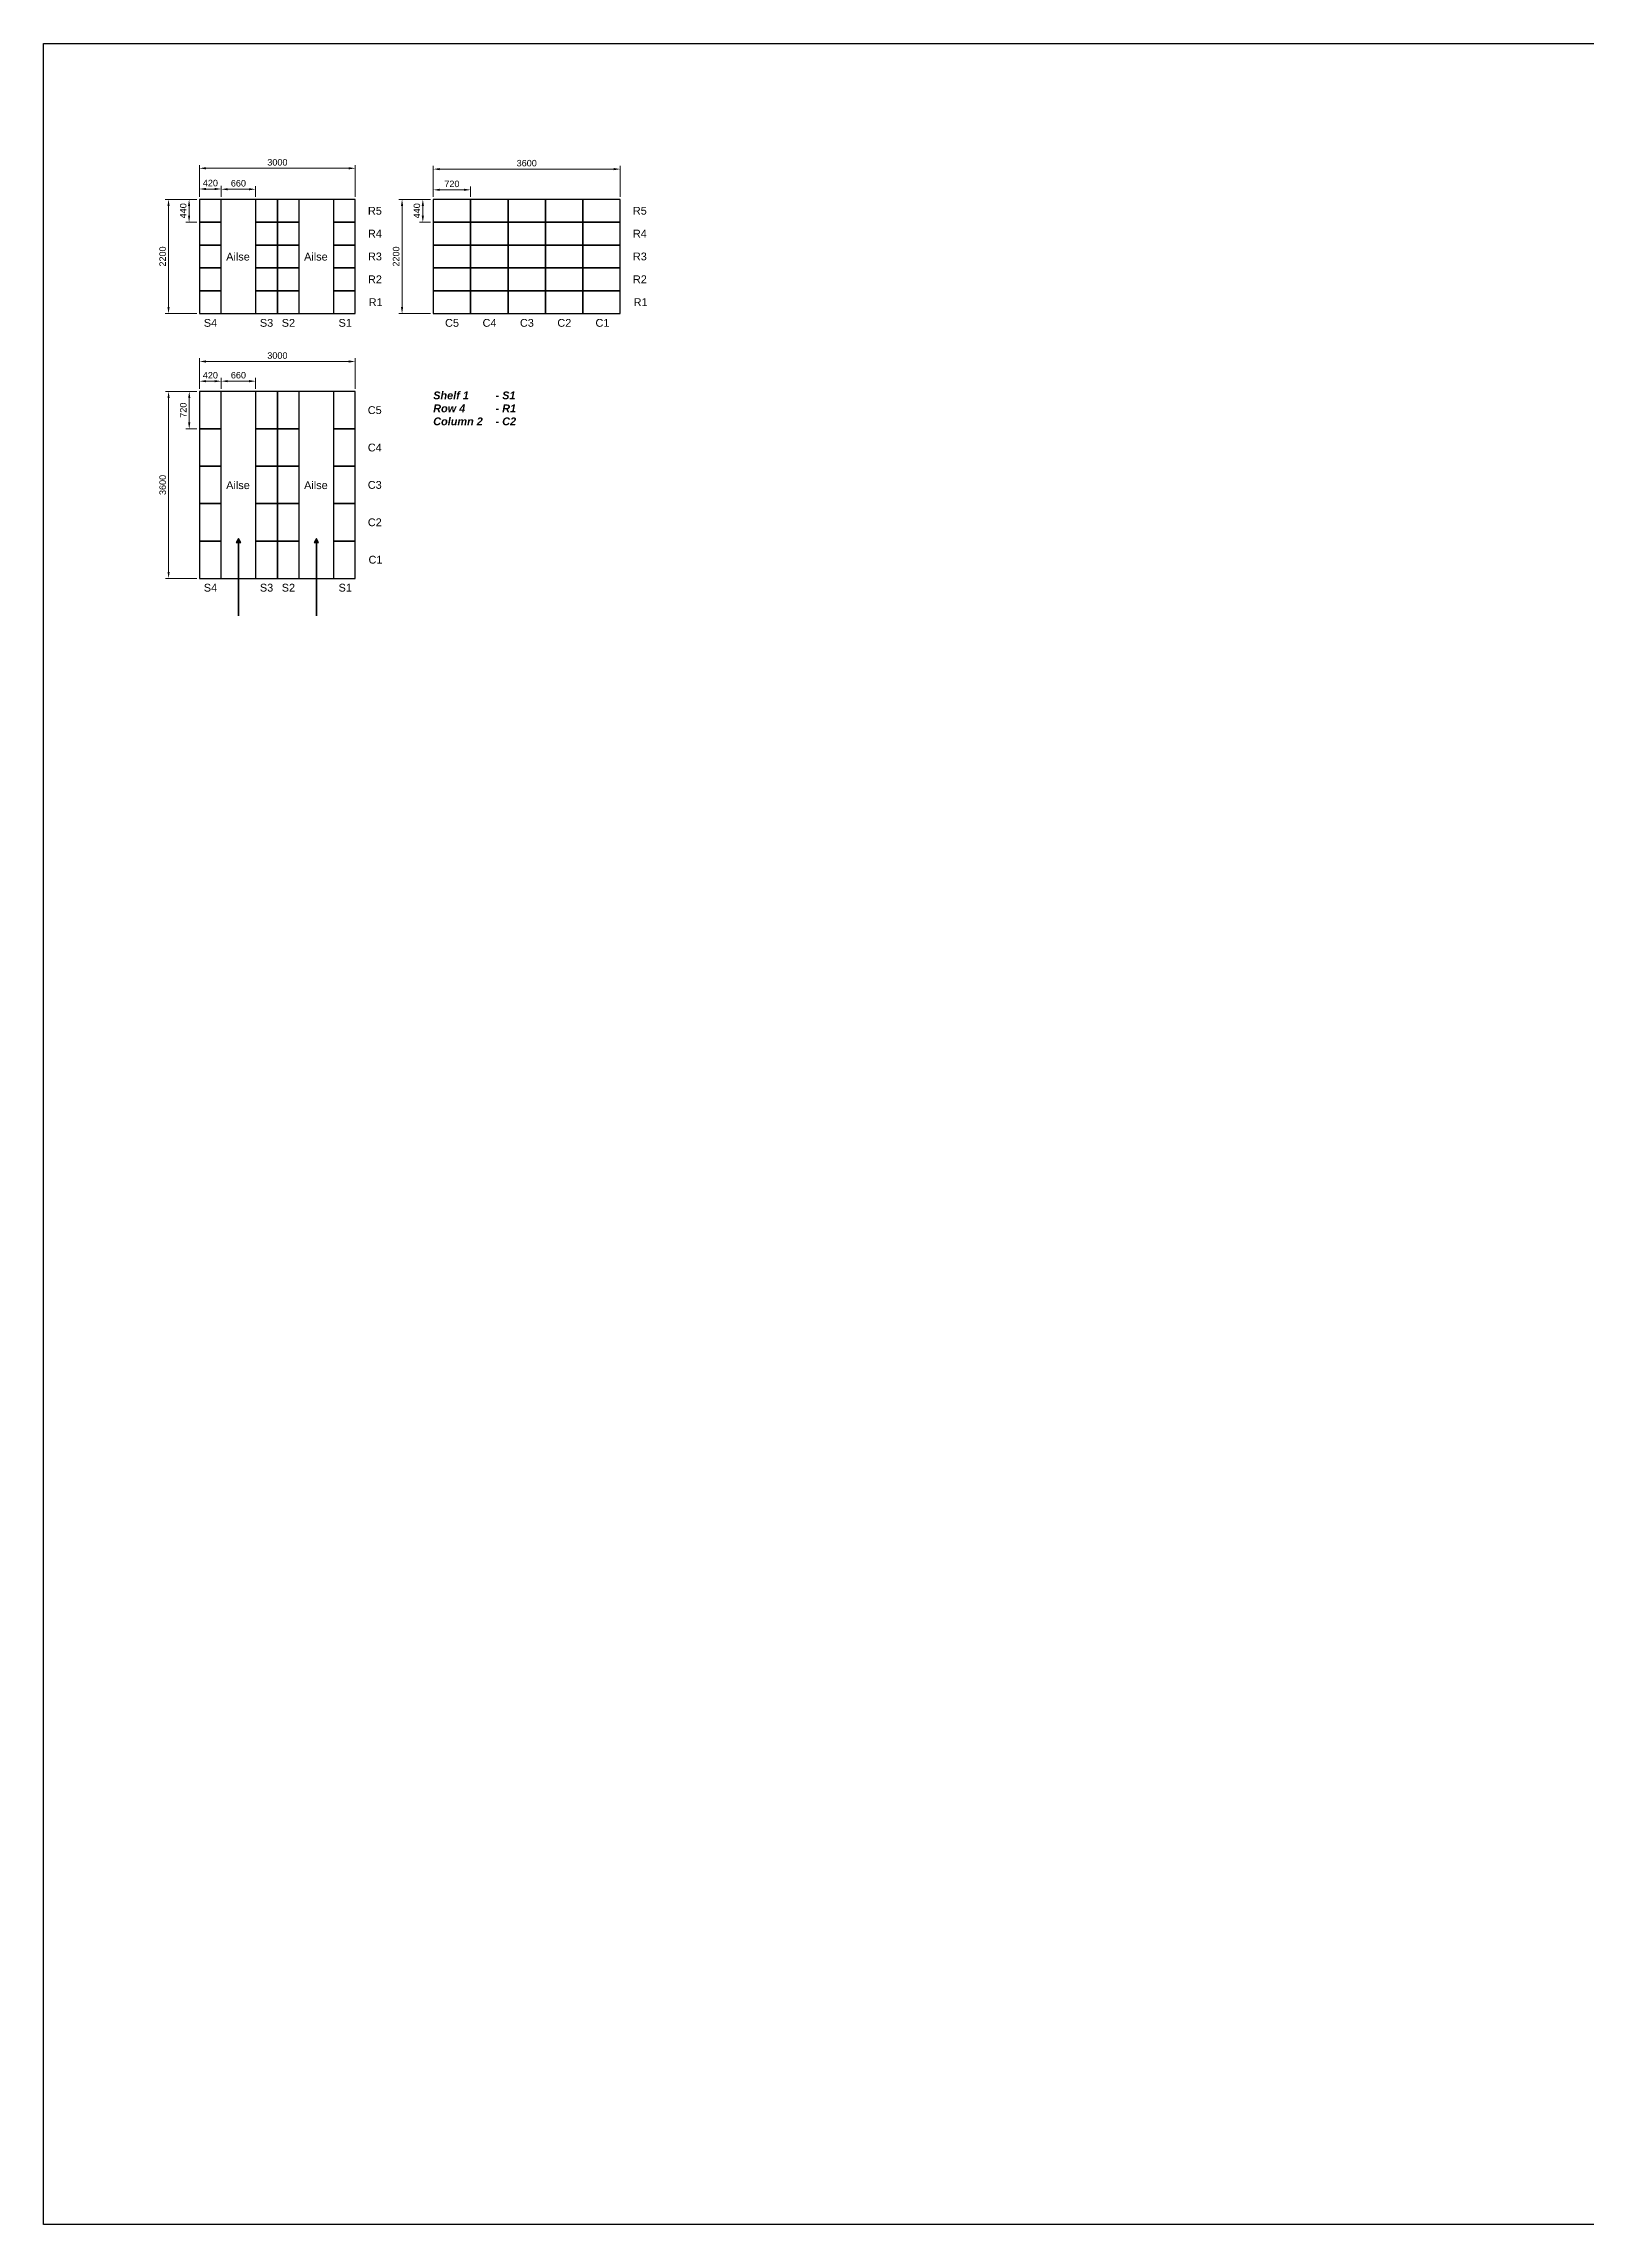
# Model space of a CAD drawing. Header units: millimetres. Extents: x 0 to 59400, y 0 to 42000.
# Drawn here: x 0 to 29700, y 0 to 42000 of the extents above; entities that cross this region are included whole.
import ezdxf

# ---------------------------------------------------------------- set-up
doc = ezdxf.new("R2010")
doc.units = ezdxf.units.MM
doc.header["$LTSCALE"] = 5
doc.layers.add('0 @ 50', color=7, linetype='Continuous')
doc.layers.add('Bold', color=7, linetype='Continuous', lineweight=35)
doc.styles.add('note', font='arial.ttf')
doc.styles.get("Standard").update_dxf_attribs({"font": 'arial.ttf'})
doc.dimstyles.new('TCVN', dxfattribs={"dimtxt": 2.5, "dimasz": 2.5, "dimexe": 1.25, "dimexo": 1, "dimgap": 1, "dimtad": 3, "dimtoh": 1, "dimdsep": 46, "dimtxsty": 'Standard', "dimcen": 0, "dimclrd": 4, "dimclre": 3, "dimclrt": 7, "dimadec": 0, "dimazin": 0, "dimtfac": 1, "dimtmove": 0, "dimatfit": 3, "dimfxl": 1, "dimtfillclr": 1, "dimtolj": 1, "dimtzin": 0, "dimlwd": 13, "dimlwe": 13, "dimarcsym": 0})

# ---------------------------------------------------------------- blocks, each defined once
blk = doc.blocks.new('*D28')
at = {"color": 3, "linetype": 'Continuous', "lineweight": 13, "transparency": 16777216}
for p, q in [((3000, 35350), (3000, 35941)), ((6000, 35350), (6000, 35941))]:
    blk.add_line(p, q, dxfattribs=at)
at = {"color": 4, "linetype": 'Continuous', "lineweight": 13, "transparency": 16777216}
blk.add_line((3125, 35878), (5875, 35878), dxfattribs=at)
at = {"color": 4, "transparency": 16777216}
for points in [[(3125, 35899), (3125, 35857), (3000, 35878)], [(5875, 35899), (5875, 35857), (6000, 35878)]]:
    blk.add_solid(points, dxfattribs=at)
at = {"layer": 'Defpoints', "color": 0, "transparency": 16777216}
for p in [(6000, 35878), (3000, 35300), (6000, 35300)]:
    blk.add_point(p, dxfattribs=at)
at = {"color": 7, "transparency": 16777216, "insert": (4500, 35992), "char_height": 125, "attachment_point": 5}
blk.add_mtext('\\A1;3000', dxfattribs=at)
blk = doc.blocks.new('*D29')
at = {"color": 3, "linetype": 'Continuous', "lineweight": 13, "transparency": 16777216}
for p, q in [((2950, 35300), (2343, 35300)), ((2950, 31700), (2343, 31700))]:
    blk.add_line(p, q, dxfattribs=at)
at = {"color": 4, "linetype": 'Continuous', "lineweight": 13, "transparency": 16777216}
blk.add_line((2406, 35175), (2406, 31825), dxfattribs=at)
at = {"color": 4, "transparency": 16777216}
for points in [[(2385, 35175), (2426, 35175), (2406, 35300)], [(2385, 31825), (2426, 31825), (2406, 31700)]]:
    blk.add_solid(points, dxfattribs=at)
at = {"layer": 'Defpoints', "color": 0, "transparency": 16777216}
for p in [(3000, 35300), (2406, 31700), (3000, 31700)]:
    blk.add_point(p, dxfattribs=at)
at = {"color": 7, "transparency": 16777216, "insert": (2292, 33500), "char_height": 125, "attachment_point": 5, "rotation": 90}
blk.add_mtext('\\A1;3600', dxfattribs=at)
blk = doc.blocks.new('*D35')
at = {"color": 3, "linetype": 'Continuous', "lineweight": 13, "transparency": 16777216}
for p, q in [((3000, 39050), (3000, 39661)), ((6000, 39050), (6000, 39661))]:
    blk.add_line(p, q, dxfattribs=at)
at = {"color": 4, "linetype": 'Continuous', "lineweight": 13, "transparency": 16777216}
blk.add_line((3125, 39599), (5875, 39599), dxfattribs=at)
at = {"color": 4, "transparency": 16777216}
for points in [[(3125, 39620), (3125, 39578), (3000, 39599)], [(5875, 39620), (5875, 39578), (6000, 39599)]]:
    blk.add_solid(points, dxfattribs=at)
at = {"layer": 'Defpoints', "color": 0, "transparency": 16777216}
for p in [(6000, 39599), (3000, 39000), (6000, 39000)]:
    blk.add_point(p, dxfattribs=at)
at = {"color": 7, "transparency": 16777216, "insert": (4500, 39713), "char_height": 125, "attachment_point": 5}
blk.add_mtext('\\A1;3000', dxfattribs=at)
blk = doc.blocks.new('*D36')
at = {"color": 3, "linetype": 'Continuous', "lineweight": 13, "transparency": 16777216}
for p, q in [((2950, 39000), (2342, 39000)), ((2950, 36800), (2342, 36800))]:
    blk.add_line(p, q, dxfattribs=at)
at = {"color": 4, "linetype": 'Continuous', "lineweight": 13, "transparency": 16777216}
blk.add_line((2405, 38875), (2405, 36925), dxfattribs=at)
at = {"color": 4, "transparency": 16777216}
for points in [[(2384, 38875), (2425, 38875), (2405, 39000)], [(2384, 36925), (2425, 36925), (2405, 36800)]]:
    blk.add_solid(points, dxfattribs=at)
at = {"layer": 'Defpoints', "color": 0, "transparency": 16777216}
for p in [(3000, 39000), (2405, 36800), (3000, 36800)]:
    blk.add_point(p, dxfattribs=at)
at = {"color": 7, "transparency": 16777216, "insert": (2291, 37900), "char_height": 125, "attachment_point": 5, "rotation": 90}
blk.add_mtext('\\A1;2200', dxfattribs=at)
blk = doc.blocks.new('*D41')
at = {"color": 3, "linetype": 'Continuous', "lineweight": 13, "transparency": 16777216}
for p, q in [((7500, 39050), (7500, 39645)), ((11100, 39050), (11100, 39645))]:
    blk.add_line(p, q, dxfattribs=at)
at = {"color": 4, "linetype": 'Continuous', "lineweight": 13, "transparency": 16777216}
blk.add_line((7625, 39583), (10975, 39583), dxfattribs=at)
at = {"color": 4, "transparency": 16777216}
for points in [[(7625, 39604), (7625, 39562), (7500, 39583)], [(10975, 39604), (10975, 39562), (11100, 39583)]]:
    blk.add_solid(points, dxfattribs=at)
at = {"layer": 'Defpoints', "color": 0, "transparency": 16777216}
for p in [(11100, 39583), (7500, 39000), (11100, 39000)]:
    blk.add_point(p, dxfattribs=at)
at = {"color": 7, "transparency": 16777216, "insert": (9300, 39697), "char_height": 125, "attachment_point": 5}
blk.add_mtext('\\A1;3600', dxfattribs=at)
blk = doc.blocks.new('*D42')
at = {"color": 3, "linetype": 'Continuous', "lineweight": 13, "transparency": 16777216}
for p, q in [((7450, 39000), (6838, 39000)), ((7450, 36800), (6838, 36800))]:
    blk.add_line(p, q, dxfattribs=at)
at = {"color": 4, "linetype": 'Continuous', "lineweight": 13, "transparency": 16777216}
blk.add_line((6900, 38875), (6900, 36925), dxfattribs=at)
at = {"color": 4, "transparency": 16777216}
for points in [[(6879, 38875), (6921, 38875), (6900, 39000)], [(6879, 36925), (6921, 36925), (6900, 36800)]]:
    blk.add_solid(points, dxfattribs=at)
at = {"layer": 'Defpoints', "color": 0, "transparency": 16777216}
for p in [(7500, 39000), (6900, 36800), (7500, 36800)]:
    blk.add_point(p, dxfattribs=at)
at = {"color": 7, "transparency": 16777216, "insert": (6786, 37900), "char_height": 125, "attachment_point": 5, "rotation": 90}
blk.add_mtext('\\A1;2200', dxfattribs=at)
blk = doc.blocks.new('*D45')
at = {"color": 3, "linetype": 'Continuous', "lineweight": 13, "transparency": 16777216}
for p, q in [((3000, 39050), (3000, 39262)), ((3420, 39050), (3420, 39262))]:
    blk.add_line(p, q, dxfattribs=at)
at = {"color": 4, "linetype": 'Continuous', "lineweight": 13, "transparency": 16777216}
blk.add_line((3125, 39200), (3295, 39200), dxfattribs=at)
at = {"color": 4, "transparency": 16777216}
for points in [[(3125, 39221), (3125, 39179), (3000, 39200)], [(3295, 39221), (3295, 39179), (3420, 39200)]]:
    blk.add_solid(points, dxfattribs=at)
at = {"layer": 'Defpoints', "color": 0, "transparency": 16777216}
for p in [(3420, 39200), (3000, 39000), (3420, 39000)]:
    blk.add_point(p, dxfattribs=at)
at = {"color": 7, "transparency": 16777216, "insert": (3210, 39314), "char_height": 125, "attachment_point": 5}
blk.add_mtext('\\A1;420', dxfattribs=at)
blk = doc.blocks.new('*D46')
at = {"color": 3, "linetype": 'Continuous', "lineweight": 13, "transparency": 16777216}
for p, q in [((3420, 39050), (3420, 39257)), ((4080, 39050), (4080, 39257))]:
    blk.add_line(p, q, dxfattribs=at)
at = {"color": 4, "linetype": 'Continuous', "lineweight": 13, "transparency": 16777216}
blk.add_line((3545, 39195), (3955, 39195), dxfattribs=at)
at = {"color": 4, "transparency": 16777216}
for points in [[(3545, 39216), (3545, 39174), (3420, 39195)], [(3955, 39216), (3955, 39174), (4080, 39195)]]:
    blk.add_solid(points, dxfattribs=at)
at = {"layer": 'Defpoints', "color": 0, "transparency": 16777216}
for p in [(4080, 39195), (3420, 39000), (4080, 39000)]:
    blk.add_point(p, dxfattribs=at)
at = {"color": 7, "transparency": 16777216, "insert": (3750, 39309), "char_height": 125, "attachment_point": 5}
blk.add_mtext('\\A1;660', dxfattribs=at)
blk = doc.blocks.new('*D47')
at = {"color": 3, "linetype": 'Continuous', "lineweight": 13, "transparency": 16777216}
for p, q in [((2950, 39000), (2738, 39000)), ((2950, 38560), (2738, 38560))]:
    blk.add_line(p, q, dxfattribs=at)
at = {"color": 4, "linetype": 'Continuous', "lineweight": 13, "transparency": 16777216}
blk.add_line((2800, 38875), (2800, 38685), dxfattribs=at)
at = {"color": 4, "transparency": 16777216}
for points in [[(2780, 38875), (2821, 38875), (2800, 39000)], [(2780, 38685), (2821, 38685), (2800, 38560)]]:
    blk.add_solid(points, dxfattribs=at)
at = {"layer": 'Defpoints', "color": 0, "transparency": 16777216}
for p in [(3000, 39000), (2800, 38560), (3000, 38560)]:
    blk.add_point(p, dxfattribs=at)
at = {"color": 7, "transparency": 16777216, "insert": (2687, 38780), "char_height": 125, "attachment_point": 5, "rotation": 90}
blk.add_mtext('\\A1;440', dxfattribs=at)
blk = doc.blocks.new('*D48')
at = {"color": 3, "linetype": 'Continuous', "lineweight": 13, "transparency": 16777216}
for p, q in [((7500, 39050), (7500, 39247)), ((8220, 39050), (8220, 39247))]:
    blk.add_line(p, q, dxfattribs=at)
at = {"color": 4, "linetype": 'Continuous', "lineweight": 13, "transparency": 16777216}
blk.add_line((7625, 39184), (8095, 39184), dxfattribs=at)
at = {"color": 4, "transparency": 16777216}
for points in [[(7625, 39205), (7625, 39164), (7500, 39184)], [(8095, 39205), (8095, 39164), (8220, 39184)]]:
    blk.add_solid(points, dxfattribs=at)
at = {"layer": 'Defpoints', "color": 0, "transparency": 16777216}
for p in [(8220, 39184), (7500, 39000), (8220, 39000)]:
    blk.add_point(p, dxfattribs=at)
at = {"color": 7, "transparency": 16777216, "insert": (7860, 39298), "char_height": 125, "attachment_point": 5}
blk.add_mtext('\\A1;720', dxfattribs=at)
blk = doc.blocks.new('*D49')
at = {"color": 3, "linetype": 'Continuous', "lineweight": 13, "transparency": 16777216}
for p, q in [((7450, 39000), (7238, 39000)), ((7450, 38560), (7238, 38560))]:
    blk.add_line(p, q, dxfattribs=at)
at = {"color": 4, "linetype": 'Continuous', "lineweight": 13, "transparency": 16777216}
blk.add_line((7300, 38875), (7300, 38685), dxfattribs=at)
at = {"color": 4, "transparency": 16777216}
for points in [[(7279, 38875), (7321, 38875), (7300, 39000)], [(7279, 38685), (7321, 38685), (7300, 38560)]]:
    blk.add_solid(points, dxfattribs=at)
at = {"layer": 'Defpoints', "color": 0, "transparency": 16777216}
for p in [(7500, 39000), (7300, 38560), (7500, 38560)]:
    blk.add_point(p, dxfattribs=at)
at = {"color": 7, "transparency": 16777216, "insert": (7186, 38780), "char_height": 125, "attachment_point": 5, "rotation": 90}
blk.add_mtext('\\A1;440', dxfattribs=at)
blk = doc.blocks.new('*D50')
at = {"color": 3, "linetype": 'Continuous', "lineweight": 13, "transparency": 16777216}
for p, q in [((3000, 35350), (3000, 35561)), ((3420, 35350), (3420, 35561))]:
    blk.add_line(p, q, dxfattribs=at)
at = {"color": 4, "linetype": 'Continuous', "lineweight": 13, "transparency": 16777216}
blk.add_line((3125, 35498), (3295, 35498), dxfattribs=at)
at = {"color": 4, "transparency": 16777216}
for points in [[(3125, 35519), (3125, 35478), (3000, 35498)], [(3295, 35519), (3295, 35478), (3420, 35498)]]:
    blk.add_solid(points, dxfattribs=at)
at = {"layer": 'Defpoints', "color": 0, "transparency": 16777216}
for p in [(3000, 35300), (3420, 35498), (3420, 35300)]:
    blk.add_point(p, dxfattribs=at)
at = {"color": 7, "transparency": 16777216, "insert": (3210, 35612), "char_height": 125, "attachment_point": 5}
blk.add_mtext('\\A1;420', dxfattribs=at)
blk = doc.blocks.new('*D51')
at = {"color": 3, "linetype": 'Continuous', "lineweight": 13, "transparency": 16777216}
for p, q in [((2950, 35300), (2740, 35300)), ((2950, 34580), (2740, 34580))]:
    blk.add_line(p, q, dxfattribs=at)
at = {"color": 4, "linetype": 'Continuous', "lineweight": 13, "transparency": 16777216}
blk.add_line((2803, 35175), (2803, 34705), dxfattribs=at)
at = {"color": 4, "transparency": 16777216}
for points in [[(2782, 35175), (2824, 35175), (2803, 35300)], [(2782, 34705), (2824, 34705), (2803, 34580)]]:
    blk.add_solid(points, dxfattribs=at)
at = {"layer": 'Defpoints', "color": 0, "transparency": 16777216}
for p in [(3000, 35300), (2803, 34580), (3000, 34580)]:
    blk.add_point(p, dxfattribs=at)
at = {"color": 7, "transparency": 16777216, "insert": (2689, 34940), "char_height": 125, "attachment_point": 5, "rotation": 90}
blk.add_mtext('\\A1;720', dxfattribs=at)
blk = doc.blocks.new('*D52')
at = {"color": 3, "linetype": 'Continuous', "lineweight": 13, "transparency": 16777216}
for p, q in [((3420, 35350), (3420, 35561)), ((4080, 35350), (4080, 35561))]:
    blk.add_line(p, q, dxfattribs=at)
at = {"color": 4, "linetype": 'Continuous', "lineweight": 13, "transparency": 16777216}
blk.add_line((3545, 35499), (3955, 35499), dxfattribs=at)
at = {"color": 4, "transparency": 16777216}
for points in [[(3545, 35520), (3545, 35478), (3420, 35499)], [(3955, 35520), (3955, 35478), (4080, 35499)]]:
    blk.add_solid(points, dxfattribs=at)
at = {"layer": 'Defpoints', "color": 0, "transparency": 16777216}
for p in [(3420, 35300), (4080, 35499), (4080, 35300)]:
    blk.add_point(p, dxfattribs=at)
at = {"color": 7, "transparency": 16777216, "insert": (3750, 35613), "char_height": 125, "attachment_point": 5}
blk.add_mtext('\\A1;660', dxfattribs=at)

msp = doc.modelspace()

# ---------------------------------------------------------------- hatches: boundary and pattern name
h = msp.add_hatch(color=2)
h.dxf.hatch_style = 1
h.paths.add_polyline_path([(3750, 32470), (3706.699, 32395), (3793.301, 32395)])
h = msp.add_hatch(color=2)
h.dxf.hatch_style = 1
h.paths.add_polyline_path([(5250, 32470), (5206.699, 32395), (5293.301, 32395)])

# ---------------------------------------------------------------- linework, layer by layer
for points in [[(0, 0), (0, 42000), (59400, 42000), (59400, 0), (0, 0)], [(0, 0), (0, 42000), (59400, 42000), (59400, 0), (0, 0)], [(3000, 36800), (6000, 36800), (6000, 39000), (3000, 39000)], [(3000, 38560), (3420, 38560), (3420, 39000), (3000, 39000)], [(4080, 38560), (4500, 38560), (4500, 39000), (4080, 39000)], [(4500, 38560), (4920, 38560), (4920, 39000), (4500, 39000)], [(5580, 38560), (6000, 38560), (6000, 39000), (5580, 39000)], [(7500, 36800), (11100, 36800), (11100, 39000), (7500, 39000)], [(7500, 38560), (8220, 38560), (8220, 39000), (7500, 39000)], [(8220, 38560), (8940, 38560), (8940, 39000), (8220, 39000)], [(8940, 38560), (9660, 38560), (9660, 39000), (8940, 39000)], [(9660, 38560), (10380, 38560), (10380, 39000), (9660, 39000)], [(10380, 38560), (11100, 38560), (11100, 39000), (10380, 39000)], [(3000, 38120), (3420, 38120), (3420, 38560), (3000, 38560)], [(4080, 38120), (4500, 38120), (4500, 38560), (4080, 38560)], [(4500, 38120), (4920, 38120), (4920, 38560), (4500, 38560)], [(5580, 38120), (6000, 38120), (6000, 38560), (5580, 38560)], [(7500, 38120), (8220, 38120), (8220, 38560), (7500, 38560)], [(8220, 38120), (8940, 38120), (8940, 38560), (8220, 38560)], [(8940, 38120), (9660, 38120), (9660, 38560), (8940, 38560)], [(9660, 38120), (10380, 38120), (10380, 38560), (9660, 38560)], [(10380, 38120), (11100, 38120), (11100, 38560), (10380, 38560)], [(3000, 37680), (3420, 37680), (3420, 38120), (3000, 38120)], [(4080, 37680), (4500, 37680), (4500, 38120), (4080, 38120)], [(4500, 37680), (4920, 37680), (4920, 38120), (4500, 38120)], [(5580, 37680), (6000, 37680), (6000, 38120), (5580, 38120)], [(7500, 37680), (8220, 37680), (8220, 38120), (7500, 38120)], [(8220, 37680), (8940, 37680), (8940, 38120), (8220, 38120)], [(8940, 37680), (9660, 37680), (9660, 38120), (8940, 38120)], [(9660, 37680), (10380, 37680), (10380, 38120), (9660, 38120)], [(10380, 37680), (11100, 37680), (11100, 38120), (10380, 38120)], [(3000, 37240), (3420, 37240), (3420, 37680), (3000, 37680)], [(4080, 37240), (4500, 37240), (4500, 37680), (4080, 37680)], [(4500, 37240), (4920, 37240), (4920, 37680), (4500, 37680)], [(5580, 37240), (6000, 37240), (6000, 37680), (5580, 37680)], [(7500, 37240), (8220, 37240), (8220, 37680), (7500, 37680)], [(8220, 37240), (8940, 37240), (8940, 37680), (8220, 37680)], [(8940, 37240), (9660, 37240), (9660, 37680), (8940, 37680)], [(9660, 37240), (10380, 37240), (10380, 37680), (9660, 37680)], [(10380, 37240), (11100, 37240), (11100, 37680), (10380, 37680)], [(3000, 36800), (3420, 36800), (3420, 37240), (3000, 37240)], [(4080, 36800), (4500, 36800), (4500, 37240), (4080, 37240)], [(4500, 36800), (4920, 36800), (4920, 37240), (4500, 37240)], [(5580, 36800), (6000, 36800), (6000, 37240), (5580, 37240)], [(7500, 36800), (8220, 36800), (8220, 37240), (7500, 37240)], [(8220, 36800), (8940, 36800), (8940, 37240), (8220, 37240)], [(8940, 36800), (9660, 36800), (9660, 37240), (8940, 37240)], [(9660, 36800), (10380, 36800), (10380, 37240), (9660, 37240)], [(10380, 36800), (11100, 36800), (11100, 37240), (10380, 37240)], [(6000, 31700), (6000, 35300), (3000, 35300), (3000, 31700)], [(3420, 34580), (3420, 35300), (3000, 35300), (3000, 34580)], [(4500, 34580), (4500, 35300), (4080, 35300), (4080, 34580)], [(4920, 34580), (4920, 35300), (4500, 35300), (4500, 34580)], [(6000, 34580), (6000, 35300), (5580, 35300), (5580, 34580)], [(3420, 33860), (3420, 34580), (3000, 34580), (3000, 33860)], [(4500, 33860), (4500, 34580), (4080, 34580), (4080, 33860)], [(4920, 33860), (4920, 34580), (4500, 34580), (4500, 33860)], [(6000, 33860), (6000, 34580), (5580, 34580), (5580, 33860)], [(3420, 33140), (3420, 33860), (3000, 33860), (3000, 33140)], [(4500, 33140), (4500, 33860), (4080, 33860), (4080, 33140)], [(4920, 33140), (4920, 33860), (4500, 33860), (4500, 33140)], [(6000, 33140), (6000, 33860), (5580, 33860), (5580, 33140)], [(3420, 32420), (3420, 33140), (3000, 33140), (3000, 32420)], [(4500, 32420), (4500, 33140), (4080, 33140), (4080, 32420)], [(4920, 32420), (4920, 33140), (4500, 33140), (4500, 32420)], [(6000, 32420), (6000, 33140), (5580, 33140), (5580, 32420)], [(3420, 31700), (3420, 32420), (3000, 32420), (3000, 31700)], [(4500, 31700), (4500, 32420), (4080, 32420), (4080, 31700)], [(4920, 31700), (4920, 32420), (4500, 32420), (4500, 31700)], [(6000, 31700), (6000, 32420), (5580, 32420), (5580, 31700)]]:
    msp.add_lwpolyline(points, close=True)
at = {"color": 2}
for points in [[(3750, 32470), (3706.699, 32395), (3793.301, 32395)], [(5250, 32470), (5206.699, 32395), (5293.301, 32395)]]:
    msp.add_lwpolyline(points, close=True, dxfattribs=at)
at = {"layer": 'Bold', "color": 2}
for p, q in [((3750, 30980), (3750, 32420)), ((5250, 30980), (5250, 32420))]:
    msp.add_line(p, q, dxfattribs=at)

# ---------------------------------------------------------------- texts
at = {"char_height": 150, "attachment_point": 1, "style": 'note'}
for s, width, heights, insert in [('\\pi243.29661;R5', 729.6014, [0], (6000, 38855.909)), ('\\pi243.29661;R5', 729.6014, [0], (11100, 38855.909)), ('\\pi244.16632;R4', 729.6014, [0], (6000, 38415.909)), ('\\pi244.16632;R4', 729.6014, [0], (11100, 38415.909)), ('\\pi277.25102;Ailse', 1000, [0], (3237.181, 37972.039)), ('\\pi277.25102;Ailse', 1000, [0], (4737.181, 37972.039)), ('\\pi243.85936;R3', 729.6014, [0], (6000, 37975.909)), ('\\pi243.85936;R3', 729.6014, [0], (11100, 37975.909)), ('\\pi244.62676;R2', 729.6014, [0], (6000, 37535.909)), ('\\pi244.62676;R2', 729.6014, [0], (11100, 37535.909)), ('\\pi258.33754;R1', 729.6014, [0], (6000, 37095.909)), ('\\pi258.33754;R1', 729.6014, [0], (11100, 37095.909)), ('\\pi246.41735;S4', 729.6014, [0], (2837.23, 36696.707)), ('\\pi246.11039;S3', 729.6014, [0], (3917.23, 36696.707)), ('\\pi246.87778;S2', 729.6014, [0], (4337.23, 36696.707)), ('\\pi260.58856;S1', 729.6014, [0], (5417.23, 36696.707)), ('\\pi240.27819;C5', 729.6014, [0], (7488.754, 36696.707)), ('\\pi241.1479;C4', 729.6014, [0], (8208.754, 36696.707)), ('\\pi240.84095;C3', 729.6014, [0], (8928.754, 36696.707)), ('\\pi241.60834;C2', 729.6014, [0], (9648.754, 36696.707)), ('\\pi255.31912;C1', 729.6014, [0], (10368.754, 36696.707)), ('{\\fArial|b1|i1|c0|p34;Shelf 1^I- S1\\PRow 4^I- R1\\PColumn 2^I- C2}', 2145.80484, [2155.116], (7500, 35300)), ('\\pi240.27819;C5', 729.6014, [0], (6000, 35016.072)), ('\\pi241.1479;C4', 729.6014, [0], (6000, 34296.072)), ('\\pi277.25102;Ailse', 1000, [0], (3237.181, 33570.467)), ('\\pi277.25102;Ailse', 1000, [0], (4737.181, 33570.467)), ('\\pi240.84095;C3', 729.6014, [0], (6000, 33576.072)), ('\\pi241.60834;C2', 729.6014, [0], (6000, 32856.072)), ('\\pi255.31912;C1', 729.6014, [0], (6000, 32136.072)), ('\\pi246.41735;S4', 729.6014, [0], (2837.23, 31596.707)), ('\\pi246.11039;S3', 729.6014, [0], (3917.23, 31596.707)), ('\\pi246.87778;S2', 729.6014, [0], (4337.23, 31596.707)), ('\\pi260.58856;S1', 729.6014, [0], (5417.23, 31596.707))]:
    msp.add_mtext_dynamic_manual_height_columns(s, width=width, gutter_width=1, heights=heights, dxfattribs=dict(at, insert=insert))

# ---------------------------------------------------------------- dimensions: what is measured, and where the dimension line sits
at = {"layer": '0 @ 50'}
for base, p1, p2, picture, middle in [((6000, 39598.821), (3000, 39000), (6000, 39000), '*D35', (4500, 39712.685)), ((11100, 39582.812), (7500, 39000), (11100, 39000), '*D41', (9300, 39696.676)), ((3420, 39200), (3000, 39000), (3420, 39000), '*D45', (3210, 39313.821)), ((4080, 39194.931), (3420, 39000), (4080, 39000), '*D46', (3750, 39308.752)), ((8220, 39184.401), (7500, 39000), (8220, 39000), '*D48', (7860, 39298.223)), ((6000, 35878.302), (3000, 35300), (6000, 35300), '*D28', (4500, 35992.166)), ((3420, 35498.429), (3000, 35300), (3420, 35300), '*D50', (3210, 35612.251)), ((4080, 35498.899), (3420, 35300), (4080, 35300), '*D52', (3750, 35612.721))]:
    dim = msp.add_linear_dim(base=base, p1=p1, p2=p2, dimstyle='TCVN', override={"dimscale": 50, "dimtix": 0, "dimtofl": 1, "dimtmove": 0, "dimatfit": 3}, dxfattribs=at)
    dim.commit()
    dim.dimension.update_dxf_attribs({"geometry": picture, "text_midpoint": middle})
for base, p1, p2, picture, middle in [((2404.56, 36800), (3000, 39000), (3000, 36800), '*D36', (2290.738, 37900)), ((2800.46, 38560), (3000, 39000), (3000, 38560), '*D47', (2686.638, 38780)), ((6900.167, 36800), (7500, 39000), (7500, 36800), '*D42', (6786.346, 37900)), ((7300.216, 38560), (7500, 39000), (7500, 38560), '*D49', (7186.395, 38780)), ((2405.613, 31700), (3000, 35300), (3000, 31700), '*D29', (2291.749, 33500)), ((2802.749, 34580), (3000, 35300), (3000, 34580), '*D51', (2688.928, 34940))]:
    dim = msp.add_linear_dim(base=base, p1=p1, p2=p2, angle=90, dimstyle='TCVN', override={"dimscale": 50, "dimtix": 0, "dimtofl": 1, "dimtmove": 0, "dimatfit": 3}, dxfattribs=at)
    dim.commit()
    dim.dimension.update_dxf_attribs({"geometry": picture, "text_midpoint": middle})

doc.saveas('drawing.dxf')
